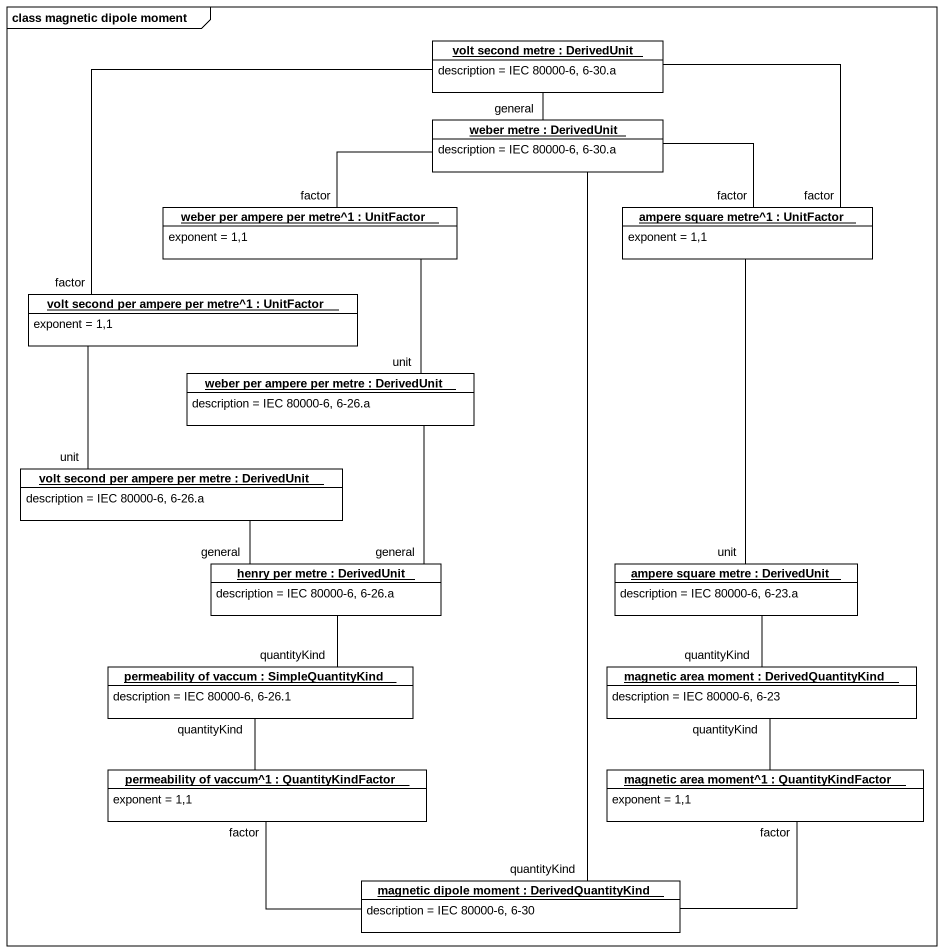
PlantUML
@startuml
mainframe class magnetic dipole moment
hide circle
hide empty members
object "volt second metre : DerivedUnit" as volt_second_metre #FFFFFF {
  description = IEC 80000-6, 6-30.a
}
object "weber metre : DerivedUnit" as weber_metre #FFFFFF {
  description = IEC 80000-6, 6-30.a
}
object "weber per ampere per metre^1 : UnitFactor" as weber_per_ampere_per_metre_1 #FFFFFF {
  exponent = 1,1
}
object "ampere square metre^1 : UnitFactor" as ampere_square_metre_1 #FFFFFF {
  exponent = 1,1
}
object "volt second per ampere per metre^1 : UnitFactor" as volt_second_per_ampere_per #FFFFFF {
  exponent = 1,1
}
object "weber per ampere per metre : DerivedUnit" as weber_per_ampere_per_metre #FFFFFF {
  description = IEC 80000-6, 6-26.a
}
object "volt second per ampere per metre : DerivedUnit" as volt_second_per_ampere_per_2 #FFFFFF {
  description = IEC 80000-6, 6-26.a
}
object "henry per metre : DerivedUnit" as henry_per_metre #FFFFFF {
  description = IEC 80000-6, 6-26.a
}
object "ampere square metre : DerivedUnit" as ampere_square_metre #FFFFFF {
  description = IEC 80000-6, 6-23.a
}
object "permeability of vaccum : SimpleQuantityKind" as permeability_of_vaccum #FFFFFF {
  description = IEC 80000-6, 6-26.1
}
object "magnetic area moment : DerivedQuantityKind" as magnetic_area_moment #FFFFFF {
  description = IEC 80000-6, 6-23
}
object "permeability of vaccum^1 : QuantityKindFactor" as permeability_of_vaccum_1 #FFFFFF {
  exponent = 1,1
}
object "magnetic area moment^1 : QuantityKindFactor" as magnetic_area_moment_1 #FFFFFF {
  exponent = 1,1
}
object "magnetic dipole moment : DerivedQuantityKind" as magnetic_dipole_moment #FFFFFF {
  description = IEC 80000-6, 6-30
}
weber_metre -up- volt_second_metre : general
weber_metre -- magnetic_dipole_moment : quantityKind
weber_per_ampere_per_metre_1 -right- weber_metre : factor
ampere_square_metre_1 -up- volt_second_metre : factor
ampere_square_metre_1 -left- weber_metre : factor
volt_second_per_ampere_per -up- volt_second_metre : factor
weber_per_ampere_per_metre -up- weber_per_ampere_per_metre_1 : unit
volt_second_per_ampere_per_2 -up- volt_second_per_ampere_per : unit
henry_per_metre -up- weber_per_ampere_per_metre : general
henry_per_metre -up- volt_second_per_ampere_per_2 : general
henry_per_metre -- permeability_of_vaccum : quantityKind
ampere_square_metre -up- ampere_square_metre_1 : unit
ampere_square_metre -- magnetic_area_moment : quantityKind
permeability_of_vaccum -- permeability_of_vaccum_1 : quantityKind
magnetic_area_moment -- magnetic_area_moment_1 : quantityKind
permeability_of_vaccum_1 -right- magnetic_dipole_moment : factor
magnetic_area_moment_1 -left- magnetic_dipole_moment : factor
@enduml
